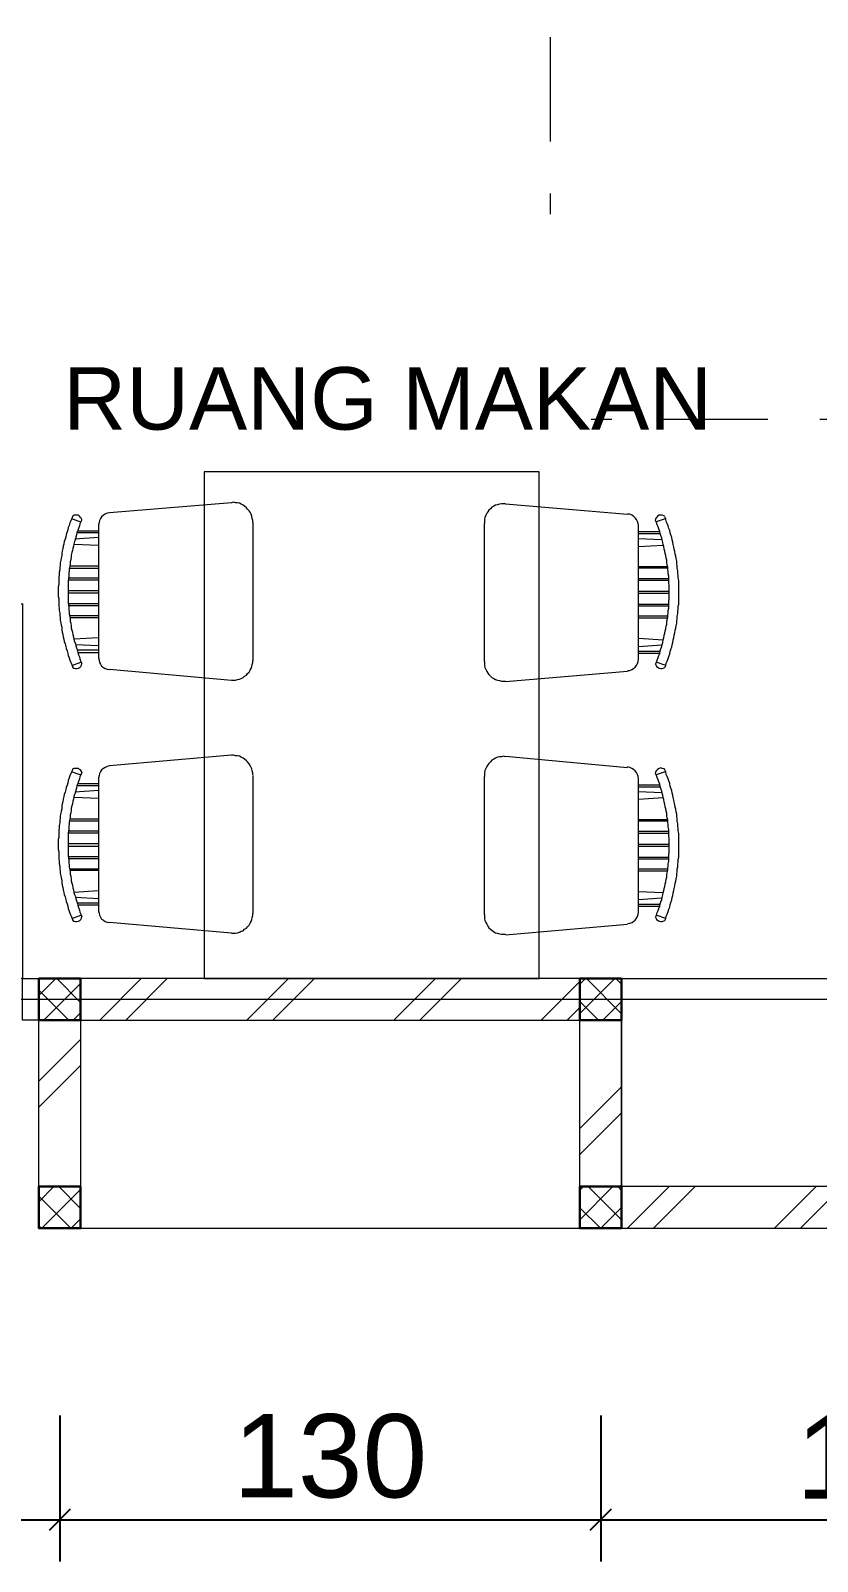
# Model space of a CAD drawing. Header units: millimetres. Extents: x -10 to 1564, y -8 to 383.
# Drawn here: x 0.03 to 3.82, y 57.75 to 65.1 of the extents above; entities that cross this region are included whole.
import ezdxf

# ---------------------------------------------------------------- set-up
doc = ezdxf.new("R2010")
doc.units = ezdxf.units.MM
doc.header["$MEASUREMENT"] = 0
doc.linetypes.add('DASHDOT', pattern=[1, 0.5, -0.25, 0, -0.25])
doc.layers.get('0').update_dxf_attribs({"lineweight": 5})
for name, color, linetype, lineweight in [('ars', 11, 'Continuous', 0), ('FUR', 141, 'Continuous', 15), ('KOL', 1, 'Continuous', 30), ('KOLOM', 4, 'Continuous', 9), ('KUSEN', 6, 'Continuous', 15), ('LAN', 7, 'Continuous', 9), ('not', 7, 'Continuous', 20), ('SANITAIR', 15, 'Continuous', 9), ('tem', 5, 'Continuous', 20), ('U', 6, 'Continuous', 20)]:
    doc.layers.add(name, color=color, linetype=linetype, lineweight=lineweight)
doc.layers.add('AS', color=1, linetype='Continuous', lineweight=5, plot=False)
doc.styles.get("Standard").update_dxf_attribs({"font": 'arial.ttf'})
doc.dimstyles.new('SK-50', dxfattribs={"dimscale": 0, "dimtxt": 0.4, "dimasz": 0.1, "dimexe": 0.2, "dimexo": 0, "dimgap": 0.1, "dimtad": 1, "dimdec": 0, "dimlfac": 50, "dimzin": 0, "dimdsep": 46, "dimtxsty": 'Standard', "dimblk": 'OBLIQUE', "dimcen": 0.09, "dimclrd": 256, "dimclre": 256, "dimclrt": 256, "dimadec": 0, "dimazin": 0, "dimtfac": 1, "dimtdec": 0, "dimtofl": 0, "dimtmove": 0, "dimatfit": 3, "dimldrblk": 'OBLIQUE', "dimfxl": 0, "dimtolj": 1, "dimtzin": 0, "dimarcsym": 0})
pattern_1 = [(45, (0.07503, 59.34886), (-0.353553, 0.353553), []), (45, (0.20003, 59.34886), (-0.353553, 0.353553), [])]

# ---------------------------------------------------------------- blocks, each defined once
blk = doc.blocks.new('_Oblique')
at = {"color": 0, "linetype": 'ByBlock', "lineweight": -2}
blk.add_line((-0.5, -0.5), (0.5, 0.5), dxfattribs=at)
blk = doc.blocks.new('*D182')
at = {"layer": 'Defpoints', "color": 0}
for p in [(2.775, 58.4489), (5.587, 58.4489), (5.587, 57.9489)]:
    blk.add_point(p, dxfattribs=at)
at = {"layer": 'U', "lineweight": -2}
for p, q in [((2.775, 58.4489), (2.775, 57.7489)), ((5.587, 58.4489), (5.587, 57.7489)), ((2.775, 57.9489), (5.587, 57.9489))]:
    blk.add_line(p, q, dxfattribs=at)
at = {"layer": 'U', "lineweight": -2, "xscale": 0.1, "yscale": 0.1, "zscale": 0.1, "rotation": 180}
blk.add_blockref('_Oblique', (2.775, 57.9489), dxfattribs=at)
at = {"layer": 'U', "lineweight": -2, "xscale": 0.1, "yscale": 0.1, "zscale": 0.1}
blk.add_blockref('_Oblique', (5.587, 57.9489), dxfattribs=at)
at = {"layer": 'U', "insert": (4.181, 58.2497), "char_height": 0.4, "attachment_point": 5}
blk.add_mtext('\\A1;141', dxfattribs=at)
blk = doc.blocks.new('*D183')
at = {"layer": 'Defpoints', "color": 0}
for p in [(0.1749, 58.4489), (2.775, 58.4489), (2.775, 57.9489)]:
    blk.add_point(p, dxfattribs=at)
at = {"layer": 'U', "lineweight": -2}
for p, q in [((0.1749, 58.4489), (0.1749, 57.7489)), ((2.775, 58.4489), (2.775, 57.7489)), ((0.1749, 57.9489), (2.775, 57.9489))]:
    blk.add_line(p, q, dxfattribs=at)
at = {"layer": 'U', "lineweight": -2, "xscale": 0.1, "yscale": 0.1, "zscale": 0.1, "rotation": 180}
blk.add_blockref('_Oblique', (0.1749, 57.9489), dxfattribs=at)
at = {"layer": 'U', "lineweight": -2, "xscale": 0.1, "yscale": 0.1, "zscale": 0.1}
blk.add_blockref('_Oblique', (2.775, 57.9489), dxfattribs=at)
at = {"layer": 'U', "insert": (1.475, 58.2532), "char_height": 0.4, "attachment_point": 5}
blk.add_mtext('\\A1;130', dxfattribs=at)
blk = doc.blocks.new('*D184')
at = {"layer": 'Defpoints', "color": 0}
for p in [(-2.1253, 58.4489), (0.1749, 58.4489), (0.1749, 57.9489)]:
    blk.add_point(p, dxfattribs=at)
at = {"layer": 'U', "lineweight": -2}
for p, q in [((-2.1253, 58.4489), (-2.1253, 57.7489)), ((0.1749, 58.4489), (0.1749, 57.7489)), ((-2.1253, 57.9489), (0.1749, 57.9489))]:
    blk.add_line(p, q, dxfattribs=at)
at = {"layer": 'U', "lineweight": -2, "xscale": 0.1, "yscale": 0.1, "zscale": 0.1, "rotation": 180}
blk.add_blockref('_Oblique', (-2.1253, 57.9489), dxfattribs=at)
at = {"layer": 'U', "lineweight": -2, "xscale": 0.1, "yscale": 0.1, "zscale": 0.1}
blk.add_blockref('_Oblique', (0.1749, 57.9489), dxfattribs=at)
at = {"layer": 'U', "insert": (-0.9752, 58.2531), "char_height": 0.4, "attachment_point": 5}
blk.add_mtext('\\A1;115', dxfattribs=at)
blk = doc.blocks.new('P-90')
at = {"layer": 'KUSEN'}
blk.add_lwpolyline([(374.6908, -21.5979), (374.7408, -21.5979), (374.7408, -22.4979), (374.6908, -22.4979)], close=True, dxfattribs=at)
at = {"layer": 'KUSEN', "lineweight": 9}
for points in [[(373.8008, -22.4979), (373.8408, -22.4979), (373.8408, -22.5979), (373.8008, -22.5979)], [(374.7408, -22.4979), (374.7808, -22.4979), (374.7808, -22.5979), (374.7408, -22.5979)]]:
    blk.add_lwpolyline(points, close=True, dxfattribs=at)
at = {"layer": 'KUSEN'}
blk.add_arc((374.7408, -22.4979), 0.9, 90, 180, dxfattribs=at)
blk = doc.blocks.new('K 10.10')
at = {"layer": 'ars'}
h = blk.add_hatch(dxfattribs=at)
h.set_pattern_fill('_USER', color=256, scale=0.05, angle=45, double=1, pattern_type=0)
h.set_pattern_definition([(45, (1560.78834, 1375.80689), (-0.03535534, 0.03535534), []), (135, (1560.78834, 1375.80689), (-0.03535534, -0.03535534), [])])
h.paths.add_polyline_path([(1560.5383, 1380.4069), (1560.6383, 1380.4069), (1560.6383, 1380.5069), (1560.5383, 1380.5069)])
at = {"layer": 'KOL'}
blk.add_lwpolyline([(1560.5383, 1380.4069), (1560.6383, 1380.4069), (1560.6383, 1380.5069), (1560.5383, 1380.5069)], close=True, dxfattribs=at)
blk = doc.blocks.new('MEJA MAKAN')
at = {"layer": 'FUR'}
for points in [[(0.4025, 1.2167), (-0.4025, 1.2167)], [(-0.4025, 1.2167), (-0.4025, 0)], [(0.4025, 0), (0.4025, 1.2167)], [(-0.3372, 1.1429), (-0.6301, 1.1186)], [(-0.2863, 1.0956), (-0.2863, 1.1005), (-0.2875, 1.1053), (-0.2887, 1.1102), (-0.29, 1.115), (-0.2924, 1.1199), (-0.2948, 1.1235), (-0.2984, 1.1271), (-0.3008, 1.1308), (-0.3057, 1.1344), (-0.3093, 1.1368), (-0.3142, 1.1392), (-0.3178, 1.1416), (-0.3226, 1.1429), (-0.3275, 1.1429), (-0.3323, 1.1441), (-0.3372, 1.1429)], [(0.3214, 1.1404), (0.3166, 1.1404), (0.3117, 1.1404), (0.3069, 1.1392), (0.3021, 1.138), (0.2972, 1.1368), (0.2936, 1.1344), (0.2887, 1.132), (0.2851, 1.1283), (0.2815, 1.1247), (0.2791, 1.1211), (0.2766, 1.1174), (0.2742, 1.1126), (0.2718, 1.1077), (0.2706, 1.1029), (0.2706, 1.0981), (0.2706, 1.0932)], [(0.3214, 1.1404), (0.6144, 1.115)], [(-0.7185, 1.1114), (-0.7209, 1.1053), (-0.7234, 1.0993), (-0.7258, 1.0944), (-0.727, 1.0884), (-0.7294, 1.0835), (-0.7306, 1.0775), (-0.7318, 1.0726), (-0.7343, 1.0666), (-0.7355, 1.0605), (-0.7367, 1.0557), (-0.7391, 1.0496), (-0.7403, 1.0436), (-0.7415, 1.0387), (-0.7427, 1.0327), (-0.7439, 1.0266), (-0.7452, 1.0218), (-0.7452, 1.0157), (-0.7464, 1.0097), (-0.7476, 1.0048), (-0.7488, 0.9988), (-0.7488, 0.9927), (-0.75, 0.9867), (-0.75, 0.9818), (-0.7512, 0.9758), (-0.7512, 0.9697), (-0.7524, 0.9637), (-0.7524, 0.9588), (-0.7524, 0.9528), (-0.7524, 0.9467), (-0.7536, 0.9407), (-0.7536, 0.9358), (-0.7536, 0.9298), (-0.7536, 0.9237), (-0.7536, 0.9177), (-0.7524, 0.9128), (-0.7524, 0.9068), (-0.7524, 0.9007), (-0.7524, 0.8947), (-0.7512, 0.8898), (-0.7512, 0.8838), (-0.75, 0.8777), (-0.75, 0.8717), (-0.7488, 0.8668), (-0.7488, 0.8608), (-0.7476, 0.8547), (-0.7464, 0.8487), (-0.7452, 0.8438), (-0.7452, 0.8378), (-0.7439, 0.8317), (-0.7427, 0.8269), (-0.7415, 0.8208), (-0.7403, 0.8148), (-0.7391, 0.8099), (-0.7367, 0.8039), (-0.7355, 0.7978), (-0.7343, 0.793), (-0.7318, 0.7869), (-0.7306, 0.7809), (-0.7294, 0.776), (-0.727, 0.77), (-0.7258, 0.7651), (-0.7234, 0.7591), (-0.7209, 0.7542), (-0.7185, 0.7482)], [(-0.7222, 1.1053), (-0.6992, 1.0969)], [(-0.6967, 1.1017), (-0.6979, 1.1053), (-0.7004, 1.1077), (-0.7028, 1.1102), (-0.7052, 1.1126), (-0.7088, 1.1126), (-0.7125, 1.1126), (-0.7161, 1.1126), (-0.7185, 1.1102)], [(-0.6301, 1.1186), (-0.6362, 1.1174), (-0.641, 1.115), (-0.6447, 1.1126), (-0.6495, 1.109), (-0.6519, 1.1053), (-0.6544, 1.1005), (-0.6556, 1.0956), (-0.6568, 1.0896)], [(0.641, 1.0872), (0.6398, 1.0932), (0.6386, 1.0981), (0.6362, 1.1029), (0.6326, 1.1065), (0.6289, 1.1102), (0.6253, 1.1126), (0.6205, 1.115), (0.6144, 1.115)], [(0.704, 1.1102), (0.7016, 1.1114), (0.6979, 1.1126), (0.6943, 1.1126), (0.6907, 1.1126), (0.687, 1.1102), (0.6846, 1.1077), (0.6822, 1.1041), (0.681, 1.1005)], [(0.7052, 1.1041), (0.6834, 1.0969)], [(0.704, 0.747), (0.7064, 0.7518), (0.7076, 0.7579), (0.71, 0.7627), (0.7125, 0.7688), (0.7137, 0.7736), (0.7161, 0.7797), (0.7173, 0.7857), (0.7185, 0.7906), (0.7209, 0.7966), (0.7222, 0.8015), (0.7234, 0.8075), (0.7246, 0.8136), (0.7258, 0.8184), (0.727, 0.8245), (0.7282, 0.8305), (0.7294, 0.8366), (0.7306, 0.8414), (0.7318, 0.8475), (0.7331, 0.8535), (0.7331, 0.8584), (0.7343, 0.8644), (0.7343, 0.8705), (0.7355, 0.8765), (0.7355, 0.8814), (0.7367, 0.8874), (0.7367, 0.8935), (0.7379, 0.8995), (0.7379, 0.9044), (0.7379, 0.9104), (0.7379, 0.9165), (0.7379, 0.9225), (0.7379, 0.9274), (0.7379, 0.9334), (0.7379, 0.9395), (0.7379, 0.9455), (0.7379, 0.9504), (0.7379, 0.9564), (0.7367, 0.9625), (0.7367, 0.9685), (0.7355, 0.9734), (0.7355, 0.9794), (0.7343, 0.9855), (0.7343, 0.9915), (0.7331, 0.9964), (0.7331, 1.0024), (0.7318, 1.0085), (0.7306, 1.0145), (0.7294, 1.0194), (0.7282, 1.0254), (0.727, 1.0315), (0.7258, 1.0363), (0.7246, 1.0424), (0.7234, 1.0484), (0.7222, 1.0533), (0.7209, 1.0593), (0.7185, 1.0654), (0.7173, 1.0702), (0.7161, 1.0763), (0.7137, 1.0811), (0.7125, 1.0872), (0.71, 1.0932), (0.7076, 1.0981), (0.7064, 1.1041), (0.704, 1.109)], [(-0.6967, 1.1017), (-0.6992, 1.0969), (-0.7016, 1.092), (-0.7028, 1.0872), (-0.7052, 1.0811), (-0.7064, 1.0763), (-0.7088, 1.0702), (-0.71, 1.0654), (-0.7113, 1.0605), (-0.7125, 1.0545), (-0.7149, 1.0496), (-0.7161, 1.0436), (-0.7173, 1.0387), (-0.7185, 1.0327), (-0.7197, 1.0278), (-0.7209, 1.023), (-0.7222, 1.0169), (-0.7222, 1.0121), (-0.7234, 1.0061), (-0.7246, 1.0012), (-0.7246, 0.9952), (-0.7258, 0.9903), (-0.727, 0.9843), (-0.727, 0.9794), (-0.7282, 0.9734), (-0.7282, 0.9685), (-0.7282, 0.9625), (-0.7294, 0.9564), (-0.7294, 0.9516), (-0.7294, 0.9455), (-0.7294, 0.9407), (-0.7294, 0.9346), (-0.7294, 0.9298), (-0.7294, 0.9237), (-0.7294, 0.9189), (-0.7294, 0.9128), (-0.7294, 0.908), (-0.7294, 0.9019), (-0.7282, 0.8971), (-0.7282, 0.891), (-0.7282, 0.8862), (-0.727, 0.8801), (-0.727, 0.8753), (-0.7258, 0.8692), (-0.7246, 0.8644), (-0.7246, 0.8584), (-0.7234, 0.8535), (-0.7222, 0.8475), (-0.7222, 0.8426), (-0.7209, 0.8366), (-0.7197, 0.8317), (-0.7185, 0.8257), (-0.7173, 0.8208), (-0.7161, 0.8148), (-0.7149, 0.8099), (-0.7125, 0.8039), (-0.7113, 0.799), (-0.71, 0.7942), (-0.7076, 0.7881), (-0.7064, 0.7833), (-0.7052, 0.7772), (-0.7028, 0.7724), (-0.7016, 0.7676), (-0.6992, 0.7615), (-0.6967, 0.7567)], [(-0.7076, 1.0751), (-0.6568, 1.0751)], [(-0.7076, 1.0714), (-0.6568, 1.0714)], [(-0.6568, 1.0896), (-0.6568, 0.77)], [(-0.2863, 1.0956), (-0.2863, 0.7639)], [(0.2706, 0.7615), (0.2706, 1.0932)], [(0.641, 0.7676), (0.641, 1.0872)], [(0.6907, 1.0726), (0.641, 1.0726)], [(0.6931, 1.0678), (0.641, 1.0678)], [(0.6822, 0.7554), (0.6846, 0.7603), (0.6858, 0.7651), (0.6883, 0.7712), (0.6895, 0.776), (0.6919, 0.7809), (0.6931, 0.7869), (0.6943, 0.7918), (0.6967, 0.7978), (0.6979, 0.8027), (0.6992, 0.8075), (0.7004, 0.8136), (0.7016, 0.8184), (0.7028, 0.8245), (0.704, 0.8293), (0.7052, 0.8354), (0.7064, 0.8402), (0.7076, 0.8462), (0.7088, 0.8511), (0.7088, 0.8571), (0.71, 0.862), (0.7113, 0.868), (0.7113, 0.8729), (0.7125, 0.8789), (0.7125, 0.8838), (0.7137, 0.8898), (0.7137, 0.8947), (0.7137, 0.9007), (0.7137, 0.9056), (0.7149, 0.9116), (0.7149, 0.9165), (0.7149, 0.9225), (0.7149, 0.9274), (0.7149, 0.9334), (0.7149, 0.9383), (0.7149, 0.9443), (0.7137, 0.9504), (0.7137, 0.9552), (0.7137, 0.9613), (0.7137, 0.9661), (0.7125, 0.9722), (0.7125, 0.977), (0.7113, 0.9831), (0.7113, 0.9879), (0.71, 0.9939), (0.7088, 0.9988), (0.7088, 1.0048), (0.7076, 1.0097), (0.7064, 1.0157), (0.7052, 1.0206), (0.704, 1.0266), (0.7028, 1.0315), (0.7016, 1.0375), (0.7004, 1.0424), (0.6992, 1.0472), (0.6979, 1.0533), (0.6967, 1.0581), (0.6943, 1.0642), (0.6931, 1.069), (0.6919, 1.0738), (0.6895, 1.0799), (0.6883, 1.0847), (0.6858, 1.0896), (0.6846, 1.0956), (0.6822, 1.1005)], [(-0.6568, 1.04), (-0.7161, 1.0424)], [(-0.6568, 1.0593), (-0.7137, 1.0557)], [(0.641, 1.0569), (0.6967, 1.0545)], [(0.641, 1.0375), (0.7004, 1.0412)], [(-0.7294, 0.9625), (-0.6568, 0.9625)], [(-0.7294, 0.9576), (-0.6568, 0.9576)], [(-0.7258, 0.9915), (-0.6568, 0.9915)], [(-0.7258, 0.9855), (-0.6568, 0.9855)], [(0.71, 0.9891), (0.641, 0.9891)], [(0.71, 0.9855), (0.641, 0.9855)], [(0.7125, 0.96), (0.641, 0.96)], [(0.7125, 0.9564), (0.641, 0.9564)], [(-0.7294, 0.9322), (-0.6568, 0.9322)], [(-0.7294, 0.9262), (-0.6568, 0.9262)], [(0.7137, 0.9298), (0.641, 0.9298)], [(0.7137, 0.9249), (0.641, 0.9249)], [(-0.7294, 0.9007), (-0.6568, 0.9007)], [(-0.7294, 0.8959), (-0.6568, 0.8959)], [(0.7125, 0.8983), (0.641, 0.8983)], [(0.7125, 0.8947), (0.641, 0.8947)], [(-0.7258, 0.8717), (-0.6568, 0.8717)], [(-0.7258, 0.8668), (-0.6568, 0.8668)], [(0.71, 0.8705), (0.641, 0.8705)], [(0.71, 0.8656), (0.641, 0.8656)], [(-0.6568, 0.8184), (-0.7161, 0.8148)], [(0.641, 0.8172), (0.7004, 0.8136)], [(-0.6568, 0.799), (-0.7125, 0.8015)], [(-0.7088, 0.7893), (-0.6568, 0.7893)], [(-0.7076, 0.7833), (-0.6568, 0.7833)], [(0.641, 0.7978), (0.6967, 0.8015)], [(0.6919, 0.7857), (0.641, 0.7857)], [(0.6907, 0.7809), (0.641, 0.7809)], [(-0.7209, 0.7518), (-0.6992, 0.7603)], [(-0.7197, 0.7482), (-0.7161, 0.7458), (-0.7125, 0.7446), (-0.7088, 0.7446), (-0.7052, 0.7458), (-0.7016, 0.747), (-0.6992, 0.7494), (-0.6979, 0.753), (-0.6967, 0.7567)], [(-0.6568, 0.77), (-0.6556, 0.7651), (-0.6544, 0.7591), (-0.6519, 0.7554), (-0.6495, 0.7506), (-0.6447, 0.747), (-0.641, 0.7446), (-0.6362, 0.7433), (-0.6301, 0.7421)], [(-0.3372, 0.7155), (-0.6301, 0.7421)], [(-0.3372, 0.7167), (-0.3323, 0.7167), (-0.3275, 0.7167), (-0.3226, 0.7179), (-0.3178, 0.7191), (-0.3142, 0.7203), (-0.3093, 0.7228), (-0.3057, 0.7264), (-0.3008, 0.7288), (-0.2984, 0.7324), (-0.2948, 0.7361), (-0.2924, 0.7409), (-0.29, 0.7446), (-0.2887, 0.7494), (-0.2875, 0.7542), (-0.2863, 0.7591), (-0.2863, 0.7639)], [(0.2706, 0.7615), (0.2706, 0.7567), (0.2706, 0.7518), (0.2718, 0.747), (0.2742, 0.7421), (0.2766, 0.7373), (0.2791, 0.7337), (0.2815, 0.73), (0.2851, 0.7264), (0.2887, 0.7228), (0.2936, 0.7203), (0.2972, 0.7179), (0.3021, 0.7167), (0.3069, 0.7155), (0.3117, 0.7143), (0.3166, 0.7143), (0.3214, 0.7143)], [(0.3214, 0.7131), (0.6144, 0.7385)], [(0.6144, 0.7397), (0.6205, 0.7397), (0.6253, 0.7421), (0.6289, 0.7446), (0.6326, 0.7482), (0.6362, 0.7518), (0.6386, 0.7567), (0.6398, 0.7615), (0.641, 0.7676)], [(0.6822, 0.7554), (0.6834, 0.7518), (0.6846, 0.7494), (0.6883, 0.747), (0.6907, 0.7458), (0.6943, 0.7446), (0.6979, 0.7446), (0.7004, 0.7458), (0.704, 0.747)], [(0.7064, 0.7518), (0.6834, 0.7603)], [(-0.3372, 0.5363), (-0.6301, 0.5109)], [(-0.2863, 0.4891), (-0.2863, 0.4939), (-0.2875, 0.4988), (-0.2887, 0.5036), (-0.29, 0.5073), (-0.2924, 0.5121), (-0.2948, 0.5157), (-0.2984, 0.5206), (-0.3008, 0.523), (-0.3057, 0.5266), (-0.3093, 0.5291), (-0.3142, 0.5315), (-0.3178, 0.5339), (-0.3226, 0.5351), (-0.3275, 0.5351), (-0.3323, 0.5363), (-0.3372, 0.5363)], [(0.3214, 0.5327), (0.3166, 0.5339), (0.3117, 0.5327), (0.3069, 0.5327), (0.3021, 0.5315), (0.2972, 0.5291), (0.2936, 0.5266), (0.2887, 0.5242), (0.2851, 0.5206), (0.2815, 0.5169), (0.2791, 0.5133), (0.2766, 0.5097), (0.2742, 0.5048), (0.2718, 0.5), (0.2706, 0.4952), (0.2706, 0.4903), (0.2706, 0.4855)], [(0.3214, 0.5339), (0.6144, 0.5073)], [(-0.7185, 0.5036), (-0.7209, 0.4976), (-0.7234, 0.4927), (-0.7258, 0.4867), (-0.727, 0.4818), (-0.7294, 0.4758), (-0.7306, 0.4697), (-0.7318, 0.4649), (-0.7343, 0.4588), (-0.7355, 0.454), (-0.7367, 0.4479), (-0.7391, 0.4419), (-0.7403, 0.437), (-0.7415, 0.431), (-0.7427, 0.4249), (-0.7439, 0.4201), (-0.7452, 0.414), (-0.7452, 0.408), (-0.7464, 0.4019), (-0.7476, 0.3971), (-0.7488, 0.391), (-0.7488, 0.385), (-0.75, 0.3801), (-0.75, 0.3741), (-0.7512, 0.368), (-0.7512, 0.362), (-0.7524, 0.3571), (-0.7524, 0.3511), (-0.7524, 0.345), (-0.7524, 0.339), (-0.7536, 0.3341), (-0.7536, 0.3281), (-0.7536, 0.322), (-0.7536, 0.316), (-0.7536, 0.3099), (-0.7524, 0.3051), (-0.7524, 0.299), (-0.7524, 0.293), (-0.7524, 0.2869), (-0.7512, 0.2821), (-0.7512, 0.276), (-0.75, 0.27), (-0.75, 0.2639), (-0.7488, 0.2591), (-0.7488, 0.253), (-0.7476, 0.247), (-0.7464, 0.2421), (-0.7452, 0.2361), (-0.7452, 0.23), (-0.7439, 0.224), (-0.7427, 0.2191), (-0.7415, 0.2131), (-0.7403, 0.207), (-0.7391, 0.2022), (-0.7367, 0.1961), (-0.7355, 0.1901), (-0.7343, 0.1852), (-0.7318, 0.1792), (-0.7306, 0.1743), (-0.7294, 0.1683), (-0.727, 0.1622), (-0.7258, 0.1574), (-0.7234, 0.1513), (-0.7209, 0.1465), (-0.7185, 0.1404)], [(-0.6967, 0.4952), (-0.6992, 0.4891), (-0.7016, 0.4843), (-0.7028, 0.4794), (-0.7052, 0.4734), (-0.7064, 0.4685), (-0.7088, 0.4637), (-0.71, 0.4576), (-0.7113, 0.4528), (-0.7125, 0.4467), (-0.7149, 0.4419), (-0.7161, 0.437), (-0.7173, 0.431), (-0.7185, 0.4262), (-0.7197, 0.4201), (-0.7209, 0.4153), (-0.7222, 0.4092), (-0.7222, 0.4044), (-0.7234, 0.3983), (-0.7246, 0.3935), (-0.7246, 0.3874), (-0.7258, 0.3826), (-0.727, 0.3765), (-0.727, 0.3717), (-0.7282, 0.3656), (-0.7282, 0.3608), (-0.7282, 0.3547), (-0.7294, 0.3499), (-0.7294, 0.3438), (-0.7294, 0.339), (-0.7294, 0.3329), (-0.7294, 0.3281), (-0.7294, 0.322), (-0.7294, 0.316), (-0.7294, 0.3111), (-0.7294, 0.3051), (-0.7294, 0.3002), (-0.7294, 0.2942), (-0.7282, 0.2893), (-0.7282, 0.2833), (-0.7282, 0.2785), (-0.727, 0.2724), (-0.727, 0.2676), (-0.7258, 0.2615), (-0.7246, 0.2567), (-0.7246, 0.2506), (-0.7234, 0.2458), (-0.7222, 0.2397), (-0.7222, 0.2349), (-0.7209, 0.2288), (-0.7197, 0.224), (-0.7185, 0.2179), (-0.7173, 0.2131), (-0.7161, 0.207), (-0.7149, 0.2022), (-0.7125, 0.1973), (-0.7113, 0.1913), (-0.71, 0.1864), (-0.7076, 0.1804), (-0.7064, 0.1755), (-0.7052, 0.1707), (-0.7028, 0.1646), (-0.7016, 0.1598), (-0.6992, 0.155), (-0.6967, 0.1489)], [(-0.7222, 0.4976), (-0.6992, 0.4891)], [(-0.6967, 0.4952), (-0.6979, 0.4976), (-0.7004, 0.5012), (-0.7028, 0.5024), (-0.7052, 0.5048), (-0.7088, 0.5048), (-0.7125, 0.5048), (-0.7161, 0.5048), (-0.7185, 0.5036)], [(-0.6301, 0.5109), (-0.6362, 0.5097), (-0.641, 0.5073), (-0.6447, 0.5048), (-0.6495, 0.5012), (-0.6519, 0.4976), (-0.6544, 0.4927), (-0.6556, 0.4879), (-0.6568, 0.4818)], [(-0.6568, 0.4818), (-0.6568, 0.1622)], [(-0.2863, 0.4879), (-0.2863, 0.1562)], [(0.2706, 0.1538), (0.2706, 0.4855)], [(0.641, 0.4794), (0.6398, 0.4855), (0.6386, 0.4903), (0.6362, 0.4952), (0.6326, 0.4988), (0.6289, 0.5024), (0.6253, 0.5048), (0.6205, 0.5073), (0.6144, 0.5085)], [(0.641, 0.1598), (0.641, 0.4794)], [(0.704, 0.5024), (0.7016, 0.5036), (0.6979, 0.5048), (0.6943, 0.5061), (0.6907, 0.5048), (0.687, 0.5024), (0.6846, 0.5), (0.6822, 0.4964), (0.681, 0.4927)], [(0.6822, 0.1477), (0.6846, 0.1525), (0.6858, 0.1586), (0.6883, 0.1634), (0.6895, 0.1683), (0.6919, 0.1743), (0.6931, 0.1792), (0.6943, 0.184), (0.6967, 0.1901), (0.6979, 0.1949), (0.6992, 0.201), (0.7004, 0.2058), (0.7016, 0.2107), (0.7028, 0.2167), (0.704, 0.2215), (0.7052, 0.2276), (0.7064, 0.2324), (0.7076, 0.2385), (0.7088, 0.2433), (0.7088, 0.2494), (0.71, 0.2542), (0.7113, 0.2603), (0.7113, 0.2651), (0.7125, 0.2712), (0.7125, 0.276), (0.7137, 0.2821), (0.7137, 0.2869), (0.7137, 0.293), (0.7137, 0.2978), (0.7149, 0.3039), (0.7149, 0.3087), (0.7149, 0.3148), (0.7149, 0.3208), (0.7149, 0.3257), (0.7149, 0.3317), (0.7149, 0.3366), (0.7137, 0.3426), (0.7137, 0.3475), (0.7137, 0.3535), (0.7137, 0.3584), (0.7125, 0.3644), (0.7125, 0.3692), (0.7113, 0.3753), (0.7113, 0.3801), (0.71, 0.3862), (0.7088, 0.391), (0.7088, 0.3971), (0.7076, 0.4019), (0.7064, 0.408), (0.7052, 0.4128), (0.704, 0.4189), (0.7028, 0.4237), (0.7016, 0.4298), (0.7004, 0.4346), (0.6992, 0.4407), (0.6979, 0.4455), (0.6967, 0.4504), (0.6943, 0.4564), (0.6931, 0.4613), (0.6919, 0.4673), (0.6895, 0.4722), (0.6883, 0.477), (0.6858, 0.4831), (0.6846, 0.4879), (0.6822, 0.4927)], [(0.7052, 0.4964), (0.6834, 0.4891)], [(0.704, 0.1392), (0.7064, 0.1441), (0.7076, 0.1501), (0.71, 0.155), (0.7125, 0.161), (0.7137, 0.1671), (0.7161, 0.1719), (0.7173, 0.178), (0.7185, 0.1828), (0.7209, 0.1889), (0.7222, 0.1949), (0.7234, 0.1998), (0.7246, 0.2058), (0.7258, 0.2119), (0.727, 0.2167), (0.7282, 0.2228), (0.7294, 0.2288), (0.7306, 0.2337), (0.7318, 0.2397), (0.7331, 0.2458), (0.7331, 0.2518), (0.7343, 0.2567), (0.7343, 0.2627), (0.7355, 0.2688), (0.7355, 0.2748), (0.7367, 0.2797), (0.7367, 0.2857), (0.7379, 0.2918), (0.7379, 0.2978), (0.7379, 0.3027), (0.7379, 0.3087), (0.7379, 0.3148), (0.7379, 0.3208), (0.7379, 0.3257), (0.7379, 0.3317), (0.7379, 0.3378), (0.7379, 0.3438), (0.7379, 0.3487), (0.7367, 0.3547), (0.7367, 0.3608), (0.7355, 0.3668), (0.7355, 0.3717), (0.7343, 0.3777), (0.7343, 0.3838), (0.7331, 0.3898), (0.7331, 0.3947), (0.7318, 0.4007), (0.7306, 0.4068), (0.7294, 0.4116), (0.7282, 0.4177), (0.727, 0.4237), (0.7258, 0.4286), (0.7246, 0.4346), (0.7234, 0.4407), (0.7222, 0.4455), (0.7209, 0.4516), (0.7185, 0.4576), (0.7173, 0.4625), (0.7161, 0.4685), (0.7137, 0.4746), (0.7125, 0.4794), (0.71, 0.4855), (0.7076, 0.4903), (0.7064, 0.4964), (0.704, 0.5012)], [(-0.6568, 0.4516), (-0.7137, 0.4479)], [(-0.7076, 0.4685), (-0.6568, 0.4685)], [(-0.7076, 0.4637), (-0.6568, 0.4637)], [(0.6907, 0.4649), (0.641, 0.4649)], [(0.6931, 0.46), (0.641, 0.46)], [(0.641, 0.4492), (0.6967, 0.4467)], [(-0.6568, 0.4322), (-0.7161, 0.4346)], [(0.641, 0.431), (0.7004, 0.4346)], [(-0.7258, 0.3838), (-0.6568, 0.3838)], [(-0.7258, 0.3789), (-0.6568, 0.3789)], [(0.71, 0.3814), (0.641, 0.3814)], [(0.71, 0.3777), (0.641, 0.3777)], [(-0.7294, 0.3547), (-0.6568, 0.3547)], [(-0.7294, 0.3499), (-0.6568, 0.3499)], [(0.7125, 0.3535), (0.641, 0.3535)], [(0.7125, 0.3487), (0.641, 0.3487)], [(-0.7294, 0.3245), (-0.6568, 0.3245)], [(-0.7294, 0.3184), (-0.6568, 0.3184)], [(0.7137, 0.322), (0.641, 0.322)], [(0.7137, 0.3172), (0.641, 0.3172)], [(-0.7294, 0.293), (-0.6568, 0.293)], [(-0.7294, 0.2881), (-0.6568, 0.2881)], [(-0.7258, 0.2639), (-0.6568, 0.2639)], [(-0.7258, 0.2603), (-0.6568, 0.2603)], [(0.7125, 0.2906), (0.641, 0.2906)], [(0.7125, 0.2869), (0.641, 0.2869)], [(0.71, 0.2627), (0.641, 0.2627)], [(0.71, 0.2579), (0.641, 0.2579)], [(-0.6568, 0.2107), (-0.7161, 0.207)], [(-0.6568, 0.1913), (-0.7125, 0.1949)], [(0.641, 0.2094), (0.7004, 0.207)], [(0.641, 0.1901), (0.6967, 0.1937)], [(-0.7209, 0.1441), (-0.6992, 0.1525)], [(-0.7197, 0.1404), (-0.7161, 0.138), (-0.7125, 0.1368), (-0.7088, 0.1368), (-0.7052, 0.138), (-0.7016, 0.1392), (-0.6992, 0.1416), (-0.6979, 0.1453), (-0.6967, 0.1489)], [(-0.7088, 0.1816), (-0.6568, 0.1816)], [(-0.7076, 0.1768), (-0.6568, 0.1768)], [(-0.6568, 0.1622), (-0.6556, 0.1574), (-0.6544, 0.1525), (-0.6519, 0.1477), (-0.6495, 0.1429), (-0.6447, 0.1404), (-0.641, 0.1368), (-0.6362, 0.1356), (-0.6301, 0.1344)], [(-0.3372, 0.109), (-0.3323, 0.109), (-0.3275, 0.109), (-0.3226, 0.1102), (-0.3178, 0.1114), (-0.3142, 0.1138), (-0.3093, 0.115), (-0.3057, 0.1186), (-0.3008, 0.1211), (-0.2984, 0.1247), (-0.2948, 0.1283), (-0.2924, 0.1332), (-0.29, 0.1368), (-0.2887, 0.1416), (-0.2875, 0.1465), (-0.2863, 0.1513), (-0.2863, 0.1562)], [(0.2706, 0.1538), (0.2706, 0.1489), (0.2706, 0.1441), (0.2718, 0.1392), (0.2742, 0.1344), (0.2766, 0.1308), (0.2791, 0.1259), (0.2815, 0.1223), (0.2851, 0.1186), (0.2887, 0.1162), (0.2936, 0.1126), (0.2972, 0.1102), (0.3021, 0.109), (0.3069, 0.1077), (0.3117, 0.1065), (0.3166, 0.1065), (0.3214, 0.1065)], [(0.6144, 0.132), (0.6205, 0.1332), (0.6253, 0.1344), (0.6289, 0.1368), (0.6326, 0.1404), (0.6362, 0.1453), (0.6386, 0.1489), (0.6398, 0.155), (0.641, 0.1598)], [(0.6919, 0.178), (0.641, 0.178)], [(0.6907, 0.1731), (0.641, 0.1731)], [(0.6822, 0.1477), (0.6834, 0.1441), (0.6846, 0.1416), (0.6883, 0.1392), (0.6907, 0.138), (0.6943, 0.1368), (0.6979, 0.1368), (0.7004, 0.138), (0.704, 0.1392)], [(0.7064, 0.1441), (0.6834, 0.1525)], [(-0.3372, 0.109), (-0.6301, 0.1344)], [(0.3214, 0.1053), (0.6144, 0.1308)], [(-0.4025, 0), (0.4025, 0)]]:
    blk.add_lwpolyline(points, dxfattribs=at)

msp = doc.modelspace()

# ---------------------------------------------------------------- hatches: boundary and pattern name
at = {"layer": 'ars'}
h = msp.add_hatch(dxfattribs=at)
h.set_pattern_fill('TEMBOK', color=256, scale=0.5, style=0, double=1)
h.set_pattern_definition(pattern_1)
h.paths.add_polyline_path([(0.2747, 60.3479), (2.675, 60.3479), (2.675, 60.5479), (0.2747, 60.5479)])
h = msp.add_hatch(dxfattribs=at)
h.set_pattern_fill('TEMBOK', color=256, scale=0.5, style=0, double=1)
h.set_pattern_definition(pattern_1)
h.paths.add_polyline_path([(0.0747, 59.5489), (0.0745, 60.3479), (0.2745, 60.3479), (0.2747, 59.5489)])
h = msp.add_hatch(dxfattribs=at)
h.set_pattern_fill('TEMBOK', color=256, scale=0.5, style=0, double=1)
h.set_pattern_definition(pattern_1)
h.paths.add_polyline_path([(2.6752, 59.5489), (2.675, 60.3479), (2.875, 60.3479), (2.8752, 59.5489)])
h = msp.add_hatch(dxfattribs=at)
h.set_pattern_fill('TEMBOK', color=256, scale=0.5, style=0, double=1)
h.set_pattern_definition(pattern_1)
h.paths.add_polyline_path([(2.875, 59.3489), (4.987, 59.3489), (4.987, 59.5489), (2.875, 59.5489)])

# ---------------------------------------------------------------- linework, layer by layer
at = {"layer": 'AS'}
msp.add_line((-6.813, 60.4498), (5.587, 60.4498), dxfattribs=at)
at = {"layer": 'KOLOM'}
for points in [[(0.2747, 60.5479), (0.2747, 60.3479), (0.075, 60.3479), (0.075, 60.5479)], [(2.875, 60.5479), (2.875, 60.3479), (2.6754, 60.3479), (2.6754, 60.5479)], [(0.2747, 59.5489), (0.2747, 59.3489), (0.075, 59.3489), (0.075, 59.5489)], [(2.875, 59.5489), (2.875, 59.3489), (2.6754, 59.3489), (2.6754, 59.5489)]]:
    msp.add_lwpolyline(points, close=True, dxfattribs=at)
at = {"layer": 'LAN'}
msp.add_line((0.2747, 59.3489), (2.675, 59.3489), dxfattribs=at)
at = {"layer": 'not', "linetype": 'DASHDOT'}
for p, q in [((2.5327, 74.969), (2.5327, 64.1717)), ((5.7791, 63.2329), (2.4878, 63.2329))]:
    msp.add_line(p, q, dxfattribs=at)
at = {"layer": 'SANITAIR'}
msp.add_lwpolyline([(4.987, 59.5489), (2.875, 59.5489), (2.875, 60.5479), (4.987, 60.5479)], close=True, dxfattribs=at)
at = {"layer": 'tem'}
for points in [[(0.2747, 60.3479), (2.675, 60.3479), (2.675, 60.5479), (0.2747, 60.5479)], [(0.0747, 59.5489), (0.0745, 60.3479), (0.2745, 60.3479), (0.2747, 59.5489)], [(2.6752, 59.5489), (2.675, 60.3479), (2.875, 60.3479), (2.8752, 59.5489)], [(2.875, 59.3489), (4.987, 59.3489), (4.987, 59.5489), (2.875, 59.5489)]]:
    msp.add_lwpolyline(points, close=True, dxfattribs=at)

# ---------------------------------------------------------------- block references
at = {"layer": 'FUR', "xscale": 2, "yscale": 2, "zscale": 2}
msp.add_blockref('MEJA MAKAN', (1.6749, 60.5479), dxfattribs=at)
at = {"layer": 'KOLOM', "extrusion": (0, 0, -1), "xscale": -2, "yscale": 2, "zscale": -2, "rotation": 180}
for p in [(-3121.3514, 2821.3617), (-3123.9517, 2821.3617), (-3121.3514, 2820.3626), (-3123.9517, 2820.3626)]:
    msp.add_blockref('K 10.10', p, dxfattribs=at)
at = {"layer": 'KUSEN', "xscale": 2, "yscale": 2, "zscale": 2}
msp.add_blockref('P-90', (-749.4865, 105.5436), dxfattribs=at)

# ---------------------------------------------------------------- texts
at = {"layer": 'not', "insert": (-0.0225, 63.4846), "char_height": 0.3, "attachment_point": 1}
msp.add_mtext_dynamic_manual_height_columns('\\pi0.21385;RUANG MAKAN', width=3.480709, gutter_width=1, heights=[0], dxfattribs=at)

# ---------------------------------------------------------------- dimensions: what is measured, and where the dimension line sits
at = {"layer": 'U'}
for base, p1, p2, picture, middle in [((0.1749, 57.9489), (-2.1253, 58.4489), (0.1749, 58.4489), '*D184', (-0.9752, 57.9489)), ((2.775, 57.9489), (0.1749, 58.4489), (2.775, 58.4489), '*D183', (1.475, 57.9489)), ((5.587, 57.9489), (2.775, 58.4489), (5.587, 58.4489), '*D182', (4.181, 57.9489))]:
    dim = msp.add_linear_dim(base=base, p1=p1, p2=p2, dimstyle='SK-50', override={"dimscale": 1}, dxfattribs=at)
    dim.commit()
    dim.dimension.update_dxf_attribs({"geometry": picture, "text_midpoint": middle, "dimtype": 160})

doc.saveas('drawing.dxf')
